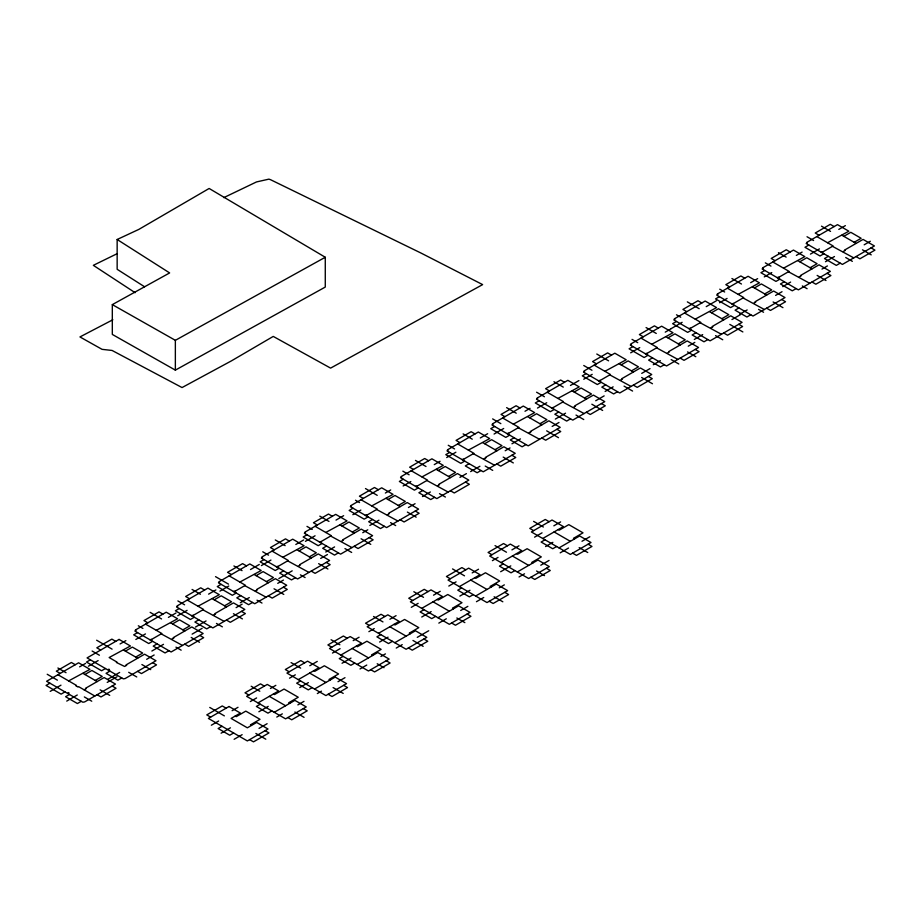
<?xml version="1.0" encoding="UTF-8"?>
<svg xmlns="http://www.w3.org/2000/svg" width="921" height="921" viewBox="0 0 921 921"><rect width="100%" height="100%" fill="white"/><g stroke="black" fill="none" stroke-linecap="round" stroke-linejoin="round"><path stroke-width="1.38" d="M49.918 683.198L46.05 685.431L61.108 694.135L64.977 691.89M90.396 659.827L86.528 662.061L101.586 670.764L105.455 668.519M137.563 632.6L133.683 634.845L148.742 643.537L152.61 641.292M179.25 608.528L175.381 610.773L190.44 619.465L194.308 617.22M221.144 584.351L217.264 586.585L232.322 595.277L236.202 593.043M264.039 559.588L260.159 561.822L275.218 570.513L279.098 568.28M307.027 534.767L303.159 537.001L318.206 545.692L322.085 543.459M353.008 508.208L349.14 510.453L364.198 519.145L368.066 516.911M403.225 479.219L399.357 481.453L414.415 490.145L418.284 487.911M449.655 452.418L445.787 454.652L460.845 463.344L464.714 461.11M494.623 426.458L490.755 428.691L505.802 437.383L509.681 435.149M539.176 400.727L535.308 402.972L550.367 411.664L554.235 409.419M586.159 373.604L582.291 375.837L597.349 384.541L601.217 382.296M632.969 346.584L629.089 348.817L644.147 357.509L648.016 355.276M676.498 321.452L672.629 323.685L687.688 332.377L691.556 330.144M719.416 296.666L715.548 298.911L730.606 307.602L734.474 305.358M764.798 270.475L760.919 272.708L775.977 281.4L779.845 279.167M808.834 245.044L804.966 247.289L820.012 255.98L823.892 253.736M79.609 666.85L85.595 663.396M120.075 643.963L125.855 640.636M838.812 229.41L845.374 225.633M250.512 569.535L259.285 564.469M336.015 520.089L343.637 515.691M525.005 411.261L530.059 408.337M706.234 306.635L716.342 300.799M168.405 617.381L175.957 613.018M208.607 594.137L215.882 589.935M570.467 385.462L578.918 380.592M295.825 544.484L303.665 539.959M434.275 464.621L440.054 461.283M480.313 437.959L487.658 433.722M796.343 255.416L802.11 252.089M385.358 493.034L390.7 489.949M446.685 457.541L455.872 452.234M583.753 379.222L592.203 374.34M665.25 332.136L671.018 328.797M671.259 328.578L682.127 322.315M750.661 282.666L757.649 278.637M261.403 565.586L270.947 560.072M630.678 352.835L639.738 347.608M88.37 666.217L98.133 660.587M305.427 541.352L315.063 535.792M135.836 639.473L145.449 633.924M219.946 591.132L228.776 586.032M719.589 302.744L727.072 298.427M764.269 276.899L771.752 272.57M177.753 615.735L187.09 610.347M352.858 514.678L360.836 510.073M537.484 408.072L546.717 402.742M403.133 485.977L410.835 481.533M494.07 434.044L503.695 428.495M50.206 691.372L60.97 685.166M68.661 680.907L89.947 669.36L78.596 662.798L46.591 681.275L67.233 693.202L68.373 692.546L69.017 692.914L67.878 693.571L82.855 702.216L84.628 701.929L115.505 684.107L104.142 677.557L85.561 688.275L86.206 688.655L84.145 689.841M156.294 630.309L177.58 618.762L166.229 612.2L135.364 630.022L136.009 630.401L134.869 631.058L171.133 651.987L203.138 633.51L191.787 626.959L173.194 637.689L173.839 638.057L171.778 639.243M197.992 606.237L219.279 594.69L207.927 588.128L177.051 605.949L177.695 606.329L176.567 606.985L212.832 627.915L244.836 609.437L233.474 602.887L214.892 613.616L215.537 613.985L213.476 615.17M239.874 582.049L261.173 570.502L249.81 563.951L218.945 581.773L219.589 582.141L218.45 582.797L254.714 603.739L286.719 585.261L275.367 578.699L256.775 589.428L257.431 589.797L255.359 590.994M282.77 557.286L304.068 545.739L292.705 539.176L261.84 556.998L262.485 557.378L261.345 558.034L297.61 578.964L329.614 560.486L318.263 553.935L299.682 564.665L300.327 565.034L298.254 566.231M325.758 532.465L347.056 520.918L335.693 514.355L304.828 532.188L305.473 532.557L304.333 533.213L340.597 554.143L372.602 535.665L361.251 529.115L342.67 539.844L343.314 540.213L341.242 541.41M371.75 505.917L393.037 494.37L381.685 487.808L350.82 505.629L351.465 506.009L350.325 506.665L386.59 527.595L418.595 509.117L407.232 502.567L388.65 513.296L389.295 513.665L387.234 514.862M421.956 476.928L443.254 465.381L431.903 458.819L401.026 476.641L401.671 477.009L400.543 477.665L436.807 498.606L468.812 480.129L457.449 473.567L438.868 484.296L439.513 484.676L437.452 485.862M468.386 450.116L489.684 438.569L478.333 432.018L447.456 449.839L448.101 450.208L446.973 450.864L483.226 471.805L515.23 453.328L503.879 446.766L485.298 457.495L485.943 457.864L483.882 459.061M513.354 424.155L534.652 412.608L523.289 406.057L492.424 423.879L493.069 424.247L491.929 424.903L528.194 445.845L560.198 427.367L548.847 420.805L530.266 431.535L530.91 431.903L528.838 433.1M557.907 398.436L579.205 386.889L567.854 380.327L536.978 398.148L537.622 398.528L536.494 399.184L572.758 420.114L604.763 401.637L593.4 395.086L574.819 405.816L575.464 406.184L573.403 407.37M604.89 371.313L626.188 359.766L614.825 353.204L583.96 371.025L584.605 371.405L583.477 372.049L619.729 392.991L651.734 374.513L640.383 367.963L621.802 378.681L622.446 379.061L620.386 380.246M651.7 344.293L672.998 332.734L661.635 326.184L630.77 344.005L631.415 344.373L630.275 345.03L666.539 365.971L698.544 347.493L687.193 340.931L668.6 351.661L669.245 352.041L667.184 353.227M695.228 319.15L716.526 307.602L705.175 301.052L674.299 318.873L674.943 319.242L673.815 319.898L710.079 340.839L742.084 322.362L730.721 315.799L712.14 326.529L712.785 326.897L710.724 328.095M738.158 294.375L759.445 282.828L748.094 276.265L717.217 294.087L717.873 294.467L716.734 295.123L752.998 316.053L785.003 297.575L773.64 291.024L755.059 301.754L755.704 302.123L753.643 303.308M783.529 268.172L804.827 256.625L793.465 250.075L762.6 267.896L763.244 268.264L762.104 268.92L798.369 289.862L830.374 271.384L819.022 264.822L800.43 275.552L801.074 275.92L799.014 277.117M827.565 242.753L848.863 231.206L837.5 224.643L806.635 242.465L807.28 242.845L806.14 243.501L842.404 264.431L874.409 245.953L863.058 239.402L844.476 250.132L845.121 250.5L843.049 251.698M810.445 254.104L819.425 248.912M84.916 674.494L91.881 670.476L102.208 676.428L95.243 680.458M125.394 651.124L132.359 647.106L142.686 653.058L135.721 657.087M172.549 623.897L179.526 619.879L189.841 625.843L182.876 629.86M214.248 599.824L221.213 595.806L231.539 601.77L224.574 605.788M256.13 575.648L263.107 571.619L273.433 577.582L266.457 581.6M299.026 550.873L306.002 546.855L316.329 552.819L309.352 556.837M342.025 526.064L348.99 522.034L359.317 527.998L352.34 532.016M388.006 499.504L394.982 495.486L405.298 501.45L398.333 505.468M438.223 470.516L445.188 466.498L455.515 472.45L448.55 476.479M484.653 443.715L491.618 439.685L501.945 445.649L494.98 449.678M529.621 417.754L536.586 413.725L546.913 419.688L539.936 423.718M574.174 392.024L581.139 388.006L591.466 393.969L584.501 397.987M621.157 364.9L628.122 360.882L638.449 366.834L631.484 370.864M667.955 337.88L674.932 333.851L685.247 339.814L678.282 343.844M711.496 312.749L718.461 308.719L728.787 314.683L721.822 318.701M754.414 287.962L761.379 283.944L771.706 289.908L764.741 293.926M799.785 261.771L806.761 257.742L817.077 263.705L810.112 267.735M843.832 236.34L850.797 232.322L861.123 238.286L854.147 242.304M149.835 639.692L151.62 639.416M191.533 615.619L193.318 615.343M233.427 591.443L235.2 591.155M276.323 566.668L278.096 566.392M319.311 541.859L321.084 541.571M365.292 515.3L367.076 515.023M415.509 486.311L417.294 486.035M461.939 459.51L463.724 459.222M506.907 433.549L508.68 433.261M551.46 407.819L553.245 407.543M598.443 380.695L600.227 380.419M645.241 353.676L647.026 353.388M688.781 328.544L690.566 328.256M731.7 303.757L733.484 303.481M777.071 277.566L778.855 277.279M821.118 252.135L822.89 251.859M150.48 640.072L161.843 633.51L145.576 624.127M192.178 615.999L203.541 609.437L187.274 600.055M234.072 591.812L245.423 585.261L229.168 575.867M276.968 567.048L288.319 560.486L272.063 551.103M319.955 542.227L331.307 535.665L315.051 526.282M365.936 515.679L377.299 509.117L361.032 499.735M416.154 486.691L427.505 480.129L411.25 470.746M462.584 459.878L473.935 453.328L457.679 443.934M507.552 433.918L518.903 427.367L502.647 417.973M552.105 408.199L563.456 401.637L547.201 392.254M599.087 381.075L610.439 374.513L594.183 365.13M645.886 354.044L657.249 347.493L640.993 338.099M689.426 328.912L700.777 322.362L684.522 312.967M732.345 304.137L743.708 297.575L727.44 288.192M777.727 277.935L789.078 271.384L772.823 261.99M821.762 252.515L833.114 245.953L816.858 236.57M69.455 694.48L65.575 696.713L77.41 703.54L81.278 701.307M109.933 671.11L106.065 673.343L117.888 680.17L121.756 677.937M157.088 643.883L153.22 646.116L165.043 652.943L168.923 650.71M198.786 619.81L194.907 622.043L206.741 628.87L210.61 626.637M240.669 595.622L236.801 597.856L248.624 604.694L252.504 602.449M283.564 570.859L279.696 573.092L291.52 579.919L295.399 577.686M326.552 546.038L322.684 548.271L334.519 555.098L338.387 552.865M372.545 519.49L368.676 521.723L380.5 528.55L384.368 526.317M422.762 490.502L418.882 492.735L430.717 499.562L434.585 497.328M469.18 463.689L465.312 465.922L477.147 472.761L481.015 470.527M514.148 437.728L510.28 439.962L522.115 446.8L525.983 444.567M558.713 412.009L554.833 414.243L566.668 421.07L570.536 418.836M605.684 384.886L601.816 387.119L613.651 393.946L617.519 391.713M652.494 357.855L648.626 360.099L660.449 366.926L664.329 364.693M696.034 332.723L692.155 334.956L703.989 341.795L707.858 339.561M738.953 307.948L735.085 310.181L746.908 317.008L750.776 314.775M784.324 281.745L780.455 283.979L792.279 290.817L796.158 288.584M828.359 256.326L824.491 258.559L836.326 265.386L840.194 263.153M825.481 261.714L834.461 256.533M782.723 286.65L790.632 282.079M151.873 651.032L163.489 644.332M369.816 525.465L378.945 520.192M511.961 443.795L520.434 438.903M66.738 701.088L77.283 694.998M278.867 578.549L292.187 570.859M555.34 419.09L565.54 413.195M195.494 627.051L206.051 620.961M325.746 552.013L334.576 546.913M694.319 339.446L702.688 334.611M422.451 496.546L430.36 491.987M605.132 391.46L613.144 386.843M240.323 602.737L249.303 597.556M739.551 314.349L747.173 309.951M107.757 679.307L119.649 672.434M653.277 364.716L660.334 360.652M362.747 532.718L367.767 529.817M731.953 319.552L740.438 314.66M505.192 450.749L510.038 447.951M459.936 477.377L466.417 473.636M775.609 295.422L782.021 291.715M408.44 507.517L415.072 503.695M470.619 471.61L479.887 466.268M277.739 583.361L283.438 580.069M320.692 558.425L327.462 554.523M688.263 346.169L694.825 342.382M821.993 269.082L827.415 265.95M641.741 373.373L650.007 368.607M864.186 244.802L870.31 241.267M146.658 659.309L154.141 654.992M236.121 607.63L242.108 604.176M107.216 682.403L116.979 676.774M595.726 400.75L604.164 395.88M192.132 634.132L202.113 628.364M552.151 426.435L558.989 422.486M389.905 619.223L396.065 615.665M232.104 710.701L238.009 707.293M270.429 688.471L275.84 685.351M309.778 665.745L317.261 661.416M353.204 640.625L359.086 637.228M368.884 631.668L374.248 628.571M411.284 607.319L418.146 603.359M492.39 560.647L498.031 557.401M332.481 653.058L340.091 648.66M448.803 586.055L456.079 581.865M289.539 678.167L295.319 674.828M433.538 595.173L440.226 591.317M472.185 572.897L478.529 569.236M511.926 549.883L518.96 545.819M553.843 525.833L560.613 521.919M534.571 537.162L542.043 532.845M250.328 701.56L256.602 697.934M211.346 725.218L218.645 721.005M257.984 702.907L278.626 690.98L267.274 684.43L246.621 696.345L285.591 718.852L306.244 706.925L294.893 700.374L274.239 712.29M298.289 679.629L318.942 667.713L307.579 661.151L286.938 673.078L325.907 695.574L346.549 683.658L335.198 677.096L314.545 689.023M340.862 655.05L361.516 643.134L350.153 636.572L329.511 648.499L368.481 670.995L389.134 659.079L377.771 652.517L357.129 664.444M378.531 633.314L399.173 621.387L387.822 614.837L367.168 626.752L406.138 649.259L426.791 637.332L415.44 630.77L394.787 642.697M421.726 608.367L442.368 596.451L431.016 589.889L410.363 601.816L449.344 624.311L469.986 612.396L458.635 605.834L437.982 617.761M459.383 586.619L480.037 574.704L468.674 568.142L448.032 580.069L487.002 602.564L507.655 590.649L496.292 584.087L475.65 596.014M501.047 562.57L521.689 550.654L510.338 544.092L489.684 556.019L528.666 578.515L549.307 566.599L537.956 560.037L517.303 571.964M542.745 538.497L563.387 526.582L552.036 520.02L531.382 531.947L570.364 554.442L591.006 542.527L579.654 535.964L559.001 547.891M221.996 726.289L218.127 728.523L229.743 735.223L233.612 732.989M260.24 704.208L256.36 706.442L267.976 713.153L271.856 710.92M300.545 680.941L296.677 683.175L308.293 689.875L312.161 687.642M343.119 656.362L339.25 658.596L350.866 665.296L354.735 663.062M380.787 634.615L376.908 636.848L388.524 643.549L392.404 641.315M423.982 609.667L420.114 611.912L431.73 618.613L435.598 616.379M461.64 587.932L457.772 590.165L469.388 596.866L473.256 594.632M503.303 563.882L499.435 566.116L511.051 572.816L514.92 570.583M545.002 539.81L541.134 542.043L552.738 548.743L556.618 546.51M299.739 687.584L308.362 682.611M421.749 617.012L431.166 611.579M221.109 733.197L230.434 727.82M342.059 663.258L351.005 658.089M500.667 571.722L510.787 565.885M258.882 711.76L268.218 706.372M379.613 642.029L388.063 637.159M459.855 596.094L469.963 590.257M545.566 546.556L552.865 542.342M234.13 739.298L242.142 734.67M499.263 587.794L504.328 584.87M380.903 656.489L385.415 653.887M560.175 552.853L568.533 548.03M438.822 623.114L446.305 618.797M460.696 610.485L467.856 606.352M519.053 576.949L524.51 573.795M276.772 717.068L282.333 713.856M297.863 704.887L303.988 701.353M317.342 693.548L321.475 691.164M338.007 681.701L344.984 677.672M360.007 668.957L366.765 665.054M396.249 648.073L402.224 644.619M476.456 601.701L483.732 597.499M581.991 541.272L589.82 536.759M540.788 565.218L549.054 560.452M259.031 728.373L267.125 723.699M417.271 637.355L428.714 630.758M117.151 239.495L138.864 229.387L209.148 188.471L325.274 257.258L325.274 287.064L175.358 370.127L112.316 334.427L112.316 304.621L169.637 272.927L117.151 239.495L117.151 269.3L144.585 286.776M112.316 304.621L175.358 340.321L325.274 257.258M112.834 319.771L79.943 336.936L102.07 349.347L112.074 350.452L182.047 387.557L231.447 360.859L273.249 336.418L330.593 368.112L482.639 284.612L421.116 253.114L270.521 179.687L268.886 179.146L256.51 181.932L223.78 197.635M117.002 253.759L93.332 265.329L135.122 292.694M834.173 226.566L830.293 224.333L815.246 233.025L819.114 235.258M871.082 247.876L874.95 250.121L859.892 258.813L856.023 256.568M841.886 235.223L856.081 243.42M821.497 226.163L830.546 231.39M862.47 249.821L871.231 254.875M853.767 257.88L832.469 246.333M845.72 257.512L852.351 261.345M807.026 236.743L813.588 240.519M790.137 251.997L786.258 249.764L771.199 258.456L775.079 260.689M827.046 273.307L830.915 275.54L815.856 284.232L811.988 281.999M797.851 260.655L812.046 268.851M778.452 252.665L786.143 257.109M817.146 275.414L825.987 280.514M809.732 283.3L788.434 271.753M765.339 262.865L770.969 266.111M802.329 285.947L807.095 288.699M744.755 278.188L740.887 275.955L725.829 284.647L729.697 286.88M781.664 299.498L785.544 301.731L770.486 310.435L766.606 308.19M752.48 286.845L766.675 295.042M773.11 301.961L782.942 307.649M731.919 278.51L741.474 284.025M764.349 309.502L743.063 297.944M758.57 309.375L763.567 312.254M719.738 289.171L724.654 292.003M701.837 302.974L697.968 300.741L682.91 309.433L686.778 311.666M738.746 324.284L742.614 326.518L727.555 335.209L723.687 332.976M709.561 311.632L723.756 319.829M729.823 324.411L742.867 331.94M687.342 301.869L699.177 308.708M721.431 334.277L700.133 322.73M715.548 335.612L722.743 339.768M676.498 314.798L680.711 317.227M658.308 328.106L654.428 325.873L639.37 334.565L643.249 336.798M695.205 349.416L699.085 351.649L684.027 360.341L680.159 358.108M666.021 336.764L680.216 344.961M646.082 327.565L656.27 333.448M687.55 351.926L695.816 356.703M677.891 359.409L656.604 347.862M671.167 359.581L678.789 363.979M632.036 339.377L637.735 342.67M611.498 355.126L607.63 352.893L592.571 361.585L596.44 363.818M648.407 376.436L652.275 378.669L637.217 387.361L633.349 385.128M619.223 363.783L633.418 371.98M641.649 377.495L652.471 383.735M596.773 354.021L608.574 360.825M631.092 386.44L609.794 374.882M624.058 386.129L632.589 391.057M583.753 365.499L591.938 370.23M564.515 382.25L560.647 380.016L545.589 388.708L549.457 390.941M601.425 403.559L605.293 405.793L590.234 414.496L586.366 412.251M572.24 390.907L586.435 399.104M553.935 381.708L563.261 387.096M591.846 404.215L602.645 410.444M584.11 413.564L562.812 402.017M536.598 392.219L544.426 396.744M576.016 415.083L583.753 419.55M519.962 407.98L516.082 405.747L501.036 414.438L504.904 416.672M556.871 429.29L560.739 431.523L545.681 440.215L541.813 437.982M527.675 416.637L541.87 424.834M506.619 407.635L516.232 413.184M546.671 430.844L558.494 437.671M539.556 439.282L518.258 427.735M492.643 418.905L500.84 423.637M474.994 433.941L471.126 431.707L456.068 440.399L459.936 442.633M511.903 455.25L515.772 457.484L500.713 466.176L496.845 463.942M482.719 442.598L496.914 450.795M463.136 433.883L472.266 439.156M503.188 457.092L513.308 462.929M494.589 465.243L473.29 453.696M485.229 466.061L492.712 470.378M448.251 445.28L454.594 448.941M549.135 521.7L545.255 519.467L529.771 528.401L533.639 530.634M588.105 544.196L591.973 546.441L576.488 555.375L572.62 553.141M558.23 529.563L559.254 530.151L568.81 524.636L583.005 532.833L573.461 538.348L574.485 538.946M554.097 531.947L570.364 541.329M428.564 460.742L424.696 458.508L409.638 467.2L413.506 469.434M465.473 482.051L469.342 484.285L454.283 492.977L450.415 490.743M533.604 521.367L543.367 527.008M579.182 547.581L587.748 552.519M436.289 469.399L450.484 477.596M415.463 460.419L426.009 466.51M448.159 492.044L426.86 480.497M402.857 471.161L409.12 474.787M439.478 493.633L445.396 497.041M507.436 545.773L503.568 543.54L488.072 552.473L491.952 554.707M546.406 568.269L550.274 570.502L534.79 579.447L530.922 577.214M516.531 553.636L517.567 554.223L527.111 548.709L541.306 556.906L531.762 562.42L532.799 563.019M495.038 545.612L506.469 552.22M512.398 556.019L528.666 565.402M536.563 571.008L544.53 575.613M378.347 489.73L374.479 487.497L359.42 496.189L363.3 498.422M415.256 511.04L419.136 513.285L404.077 521.977L400.209 519.732M386.072 498.388L400.267 506.585M407.381 512.088L416.177 517.176M365.476 488.556L377.23 495.337M397.941 521.044L376.654 509.497M355.494 500.241L359.558 502.578M390.562 522.621L395.685 525.58M465.773 569.823L461.905 567.589L446.42 576.534L450.288 578.768M504.743 592.33L508.622 594.563L493.138 603.497L489.258 601.263M474.868 577.686L475.904 578.284L485.459 572.77L499.654 580.967L490.099 586.481L491.135 587.068M452.545 568.925L464.518 575.832M470.746 580.069L487.002 589.452M494.128 596.762L502.831 601.781M332.366 516.29L328.498 514.045L313.439 522.748L317.308 524.982M369.275 537.599L373.143 539.833L358.085 548.525L354.217 546.291M340.091 524.935L354.286 533.132M361.078 538.75L370.772 544.357M319.794 516.128L328.981 521.424M351.96 547.592L330.662 536.045M428.115 591.57L424.236 589.336L408.751 598.27L412.631 600.504M467.085 614.065L470.953 616.299L455.469 625.244L451.601 623.01M437.21 599.433L438.246 600.02L447.79 594.505L461.985 602.702L452.441 608.217L453.466 608.816M306.981 526.386L312.242 529.425M344.972 548.582L351.661 552.45M433.077 601.816L449.344 611.199M413.84 591.719L423.51 597.315M456.828 617.979L464.852 622.619M289.378 541.111L285.498 538.866L270.452 547.558L274.32 549.802M326.287 562.409L330.155 564.654L315.097 573.346L311.229 571.112M297.092 549.756L311.286 557.953M318.631 563.652L327.899 569.005M275.298 539.959L285.13 545.635M308.972 572.413L287.674 560.866M384.909 616.506L381.041 614.272L365.556 623.218L369.425 625.451M423.89 639.013L427.758 641.246L412.274 650.18L408.406 647.947M394.015 624.369L395.04 624.968L404.595 619.453L418.79 627.65L409.246 633.164L410.271 633.752M262.761 551.806L268.529 555.133M373.546 616.483L382.963 621.917M300.384 574.842L305.093 577.559M389.882 626.752L406.138 636.135M412.965 640.463L423.165 646.346M246.483 565.874L242.603 563.64L227.545 572.332L231.424 574.566M283.392 587.184L287.26 589.417L272.202 598.109L268.333 595.875M254.196 574.531L268.391 582.728M274.032 588.784L283.795 594.425M233.911 565.955L242.039 570.64M347.252 638.253L343.383 636.02L327.899 644.953L331.767 647.198M386.221 660.748L390.101 662.993L374.605 671.927L370.737 669.694M356.346 646.116L357.383 646.703L366.926 641.2L381.133 649.386L371.577 654.9L372.614 655.499M266.077 597.176L244.779 585.629M352.225 648.499L368.481 657.882M377.219 663.753L384.022 667.69M331.088 639.727L339.861 644.792M257.005 600.181L261.99 603.059M215.526 576.65L228.5 584.133M204.589 590.05L200.72 587.817L185.662 596.509L189.53 598.742M241.498 611.36L245.366 613.593L230.319 622.297L226.439 620.052M212.314 598.708L226.508 606.904M192.075 589.452L200.421 594.264M233.416 613.72L242.396 618.9M304.678 662.832L300.81 660.599L285.326 669.532L289.194 671.777M343.648 685.328L347.528 687.573L332.032 696.506L328.164 694.273M313.773 670.695L314.809 671.294L324.353 665.779L338.56 673.965L329.004 679.479L330.04 680.078M224.183 621.364L202.896 609.817M309.652 673.078L325.907 682.461M291.082 662.602L300.66 668.128M333.091 687.584L343.199 693.421M177.891 600.929L184.591 604.798M216.447 623.436L222.364 626.844M162.89 614.123L159.022 611.889L143.964 620.581L147.844 622.815M199.799 635.432L203.679 637.666L188.621 646.369L184.753 644.124M170.615 622.78L184.81 630.977M150.158 612.361L161.555 618.947M191.211 637.459L199.512 642.259M264.362 686.11L260.493 683.866L245.009 692.811L248.877 695.044M303.343 708.606L307.211 710.839L291.727 719.785L287.859 717.551M273.468 693.962L274.493 694.561L284.048 689.046L298.243 697.243L288.687 702.758L289.724 703.356M182.485 645.437L161.198 633.878M269.335 696.345L285.591 705.739M251.18 686.249L259.803 691.234M294.87 712.048L304.068 717.355M175.957 647.164L181.161 650.168M138.323 625.773L142.893 628.41M115.735 641.35L111.867 639.116L96.809 647.808L100.677 650.042M152.644 662.66L156.524 664.893L141.466 673.585L137.586 671.351M226.129 708.18L222.26 705.947L206.776 714.892L210.644 717.125M265.098 730.687L268.978 732.92L253.482 741.854L249.614 739.621M123.46 650.007L137.655 658.204M235.223 716.043L236.26 716.642L245.803 711.127L260.01 719.324L250.454 724.839L251.491 725.426M141.892 664.536L150.722 669.636M96.636 640.222L112.097 649.144M255.865 733.45L265.801 739.195M209.758 707.443L224.367 715.882M92.146 651.043L99.41 655.234M128.698 672.307L136.757 676.958M75.257 664.72L71.389 662.487L56.331 671.179L60.199 673.412M112.166 686.03L116.034 688.263L100.988 696.955L97.108 694.722M82.982 673.378L97.177 681.575M100.159 689.852L109.737 695.378M57.896 668.001L66.024 672.698M57.942 674.725L76.524 685.454L75.879 685.823L77.951 687.008L78.596 686.64L94.851 696.034M47.213 674.264L57.401 680.147M84.341 696.932L91.743 701.203M175.358 340.321L175.358 370.127M119.074 639.427L87.069 657.905L107.711 669.832L108.851 669.176L109.495 669.544L108.356 670.2L123.333 678.846L125.106 678.558L155.983 660.737L144.62 654.186L126.039 664.904L126.684 665.284L124.623 666.47L116.357 662.452L117.002 662.084L109.139 657.536L130.425 645.989L119.074 639.427M229.03 706.511L208.388 718.426L247.358 740.933L268.011 729.006L256.648 722.455L247.358 727.809L231.102 718.426L240.393 713.061L229.03 706.511"/></g></svg>
